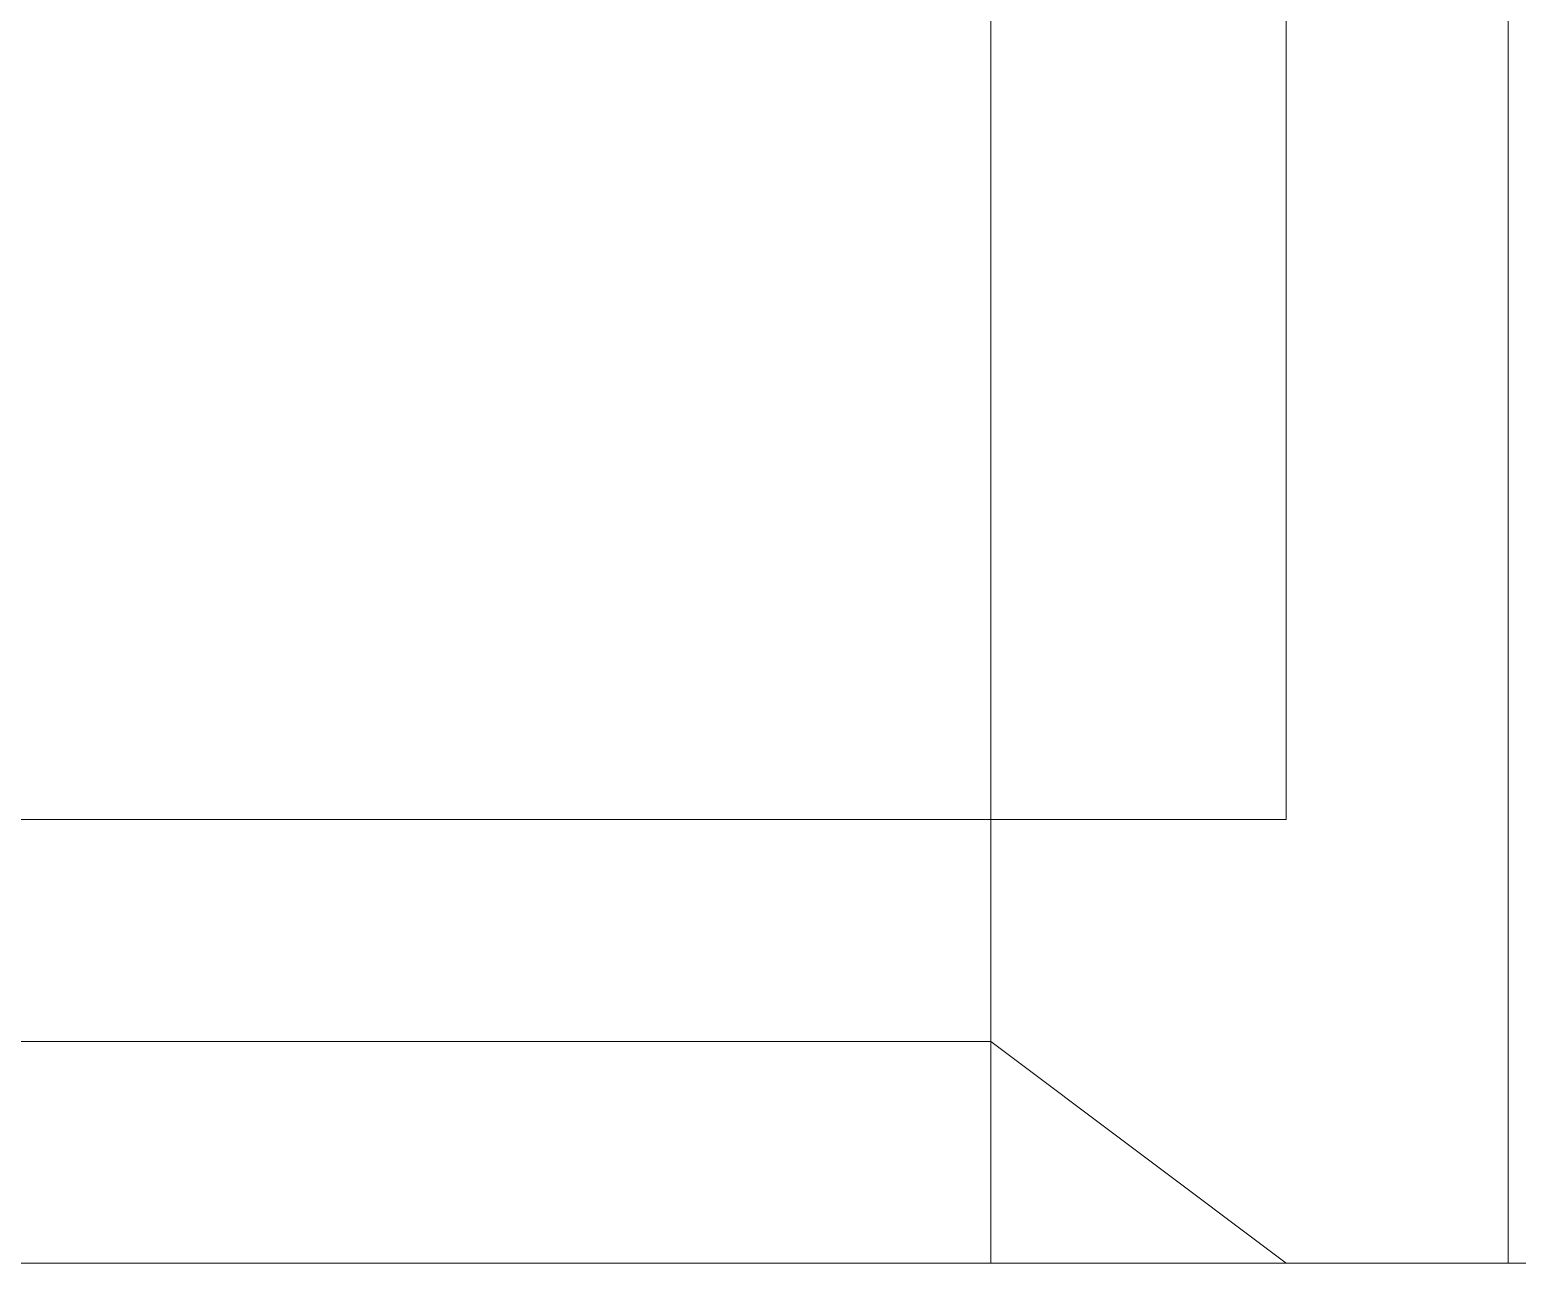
# Model space of a CAD drawing. Header units: millimetres. Extents: x -177800 to -26107, y -132450 to -18386.
# Drawn here: x -164779.87 to -164769.81, y -126392.37 to -126384.03 of the extents above; entities that cross this region are included whole.
import ezdxf

# ---------------------------------------------------------------- set-up
doc = ezdxf.new("R2010")
doc.units = ezdxf.units.MM
doc.layers.add('0-1', color=7, linetype='Continuous', lineweight=5)
doc.layers.add('A-_GENM----_M', color=6, linetype='Continuous', lineweight=9, true_color=0xff00ff)
doc.layers.add('A-_WALLPRTN_E-1', color=6, linetype='Continuous', lineweight=18, true_color=0xff00ff)

# ---------------------------------------------------------------- blocks, each defined once
blk = doc.blocks.new('IDA - Toilet Partition - Corner - 950Lx700Width-4428232-BLK 2 UPPER ROOF PLAN')
at = {"layer": 'A-_GENM----_M'}
for p, q in [((900, -1783.5), (869.75, -1783.5)), ((900, -1785), (900, -1783.5)), ((882, -1785), (897, -1785)), ((897, -1785), (897, -1802)), ((898.5, -1787), (900, -1785)), ((897, -1787), (810, -1787)), ((897, -1800), (897, -1787)), ((898.5, -1800), (898.5, -1787))]:
    blk.add_line(p, q, dxfattribs=at)
blk.add_open_spline([(883.619, -1787), (884.446, -1787), (886.475, -1787), (890.42, -1787), (895.125, -1787), (898.339, -1787), (900, -1787)], degree=3, dxfattribs=at)
blk = doc.blocks.new('1599_DB_A_BLK3_1STGD_R21_rvt-1-BLK 2 UPPER ROOF PLAN')
at = {"layer": 'A-_WALLPRTN_E-1'}
blk.add_line((-162986.372, -126392.373), (-164786.372, -126392.373), dxfattribs=at)
at = {"layer": 'A-_GENM----_M', "rotation": 269.9999999999992}
blk.add_blockref('IDA - Toilet Partition - Corner - 950Lx700Width-4428232-BLK 2 UPPER ROOF PLAN', (-162986.372, -125492.373), dxfattribs=at)

msp = doc.modelspace()

# ---------------------------------------------------------------- block references
at = {"layer": '0-1'}
msp.add_blockref('1599_DB_A_BLK3_1STGD_R21_rvt-1-BLK 2 UPPER ROOF PLAN', (0, 0), dxfattribs=at)

doc.saveas('drawing.dxf')
